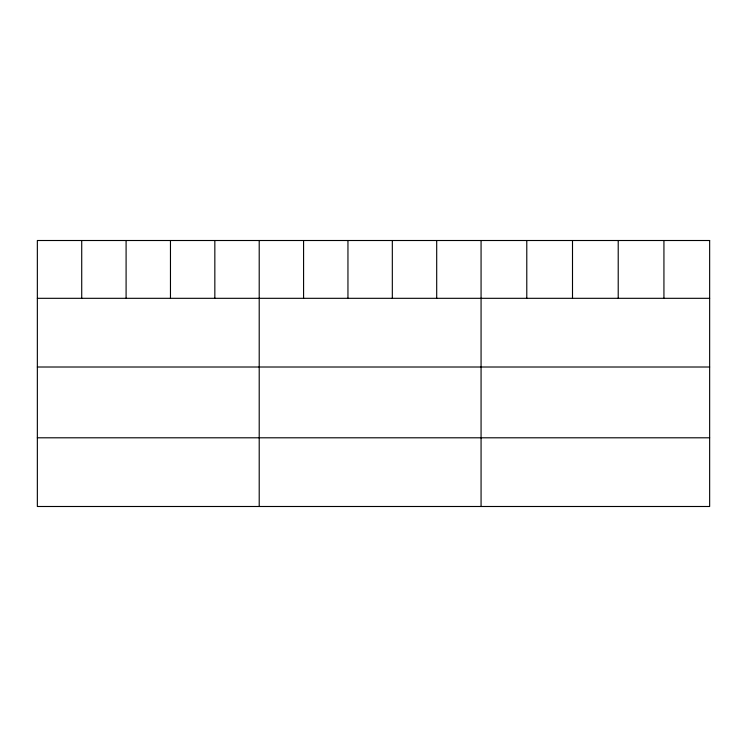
<?xml version="1.0" encoding="UTF-8"?>
<svg xmlns="http://www.w3.org/2000/svg" width="747" height="747" viewBox="0 0 747 747"><rect width="100%" height="100%" fill="white"/><g stroke="black" fill="none" stroke-linecap="round" stroke-linejoin="round"><path stroke-width="1.12" d="M37.35 298.314L709.65 298.314M37.35 367.01L709.65 367.01M37.35 437.798L709.65 437.798M663.934 240.506L663.934 298.314M618.217 240.506L618.217 298.314M572.501 240.506L572.501 298.314M526.784 240.506L526.784 298.314M481.068 240.506L481.068 506.494M436.696 240.506L436.696 298.314M392.324 240.506L392.324 298.314M347.953 240.506L347.953 298.314M303.581 240.506L303.581 298.314M259.209 240.506L259.209 506.494M214.837 240.506L214.837 298.314M170.465 240.506L170.465 298.314M126.094 240.506L126.094 298.314M81.722 240.506L81.722 298.314M709.65 240.506L37.35 240.506L37.35 506.494L709.65 506.494L709.65 240.506"/></g></svg>
